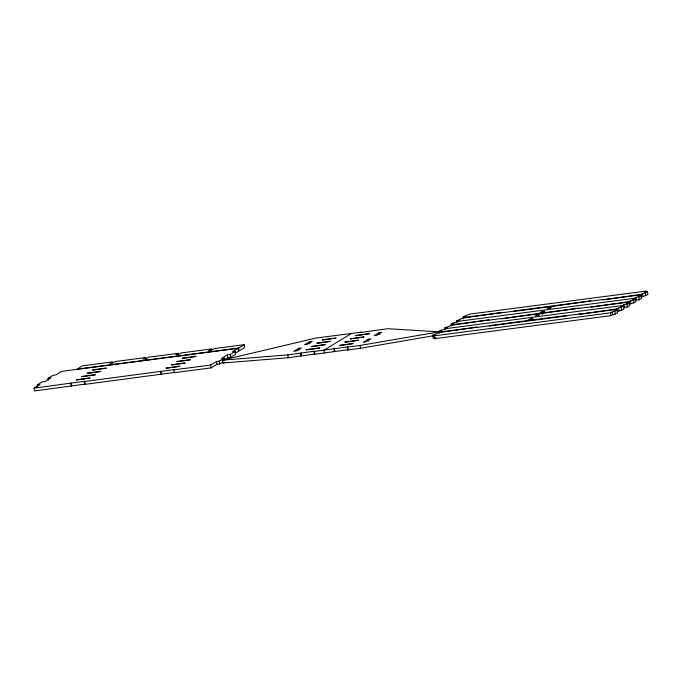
<?xml version="1.0" encoding="UTF-8"?>
<svg xmlns="http://www.w3.org/2000/svg" width="682" height="682" viewBox="0 0 682 682"><rect width="100%" height="100%" fill="white"/><g stroke="black" fill="none" stroke-linecap="round" stroke-linejoin="round"><path stroke-width="1.02" d="M37.459 386.796L37.186 384.904L42.156 381.894L44.961 381.528L50.86 377.947L48.055 378.314L48.328 380.206M48.055 378.314L53.017 375.305L55.83 374.938L61.721 371.358L238.265 348.297L238.674 351.136L235.307 353.174M34.1 388.109L84.679 381.281L85.088 384.119L34.509 390.948L34.1 388.109L39.999 384.537L37.186 384.904M84.218 381.562L174.353 369.567L173.893 369.849L174.302 372.687L174.763 372.406L84.628 384.401L84.218 381.562L84.679 381.281M84.628 384.401L85.088 384.119M145.846 359.474L145.573 357.581L142.964 359.167L145.769 358.8L148.378 357.215L178.445 353.293L178.718 355.177M178.445 353.293L175.845 354.87L178.65 354.504L181.25 352.926L211.326 348.996L211.599 350.889M211.326 348.996L208.718 350.574L211.522 350.207L214.131 348.63L244.199 344.7L244.608 347.539L239.092 350.88L238.683 348.05L244.199 344.7M173.893 369.849L210.644 365.049L216.544 361.477L219.348 361.11L224.318 358.093L224.591 359.985M224.446 359.764L227.814 357.726L230.618 357.359L235.588 354.342L235.179 351.503L230.209 354.521L227.404 354.887L221.505 358.459L224.318 358.093M238.265 348.297L232.374 351.869L235.179 351.503M174.302 372.687L211.053 367.888L216.953 364.307L219.757 363.941L223.065 361.937M298.707 348.314L293.746 351.324L296.431 350.974L301.393 347.956L298.707 348.314L298.98 350.198M309.577 341.725L304.607 344.734L307.292 344.384L312.262 341.375L309.577 341.725L309.841 343.617M314.521 352.159L314.794 354.052L288.256 357.735L222.767 363.003L222.358 360.173L287.847 354.896L314.385 351.213L313.925 351.494L314.334 354.333L348.204 349.687L347.931 347.794M314.334 354.333L314.794 354.052M351.562 333.43L323.941 350.181L324.351 353.02M313.925 351.494L347.794 346.848L347.334 347.129L347.743 349.968L360.454 348.306L433.488 335.74M347.743 349.968L348.204 349.687M368.22 339.235L363.25 342.245L365.936 341.895L370.906 338.877L368.22 339.235L368.493 341.119M379.081 332.646L374.111 335.655L376.796 335.305L381.767 332.296L379.081 332.646L379.354 334.538M435.022 337.837L433.155 338.084L432.746 335.246L439.413 332.543L477.093 327.172L440.342 331.981L441.996 330.975L439.191 331.341L439.464 333.234M439.191 331.341L441.399 330.003L444.204 329.636L447.52 327.624L444.707 327.991L444.979 329.883M444.707 327.991L451.382 325.28L489.062 319.918L452.311 324.717L453.965 323.711L451.16 324.078L451.433 325.97M451.16 324.078L453.368 322.739L456.173 322.373L459.48 320.37L456.676 320.736L456.949 322.629M456.676 320.736L463.351 318.025L501.031 312.663L464.272 317.462L465.934 316.457L463.121 316.823L463.393 318.716M463.121 316.823L469.796 314.112L646.34 291.052L644.686 292.058L647.491 291.691L647.9 294.522L641.233 297.233L640.824 294.402L647.491 291.691M617.295 311.751L623.962 309.04L623.561 306.201L616.886 308.912L617.517 312.953L610.85 315.664L434.306 338.724L433.897 335.885L435.551 334.879L432.746 335.246M434.306 338.724L435.96 337.718M538.251 313.933L535.336 315.698L538.141 315.331L541.056 313.567L578.737 308.204L541.985 313.004L544.901 311.239L542.096 311.606L539.181 313.37L501.5 318.733L538.251 313.933L538.524 315.826M550.221 306.678L547.305 308.443L550.11 308.076L553.025 306.312L590.706 300.941L514.39 310.915L513.461 311.478L550.221 306.678L550.493 308.562M433.897 335.885L610.441 312.825L617.108 310.114L614.303 310.481L615.957 309.475L579.206 314.274L616.886 308.912M629.264 304.496L635.931 301.785L635.522 298.946L628.855 301.657L591.175 307.019L627.926 302.22L626.272 303.226L629.077 302.859L626.869 304.198L624.064 304.564L620.748 306.568L623.561 306.201M636.033 297.301L636.442 300.14L639.247 299.773L641.455 298.435L641.046 295.596L638.838 296.934L636.033 297.301L632.717 299.313L635.522 298.946M624.064 304.564L624.473 307.394L627.278 307.028L629.486 305.689L628.855 301.657M222.358 360.173L315.468 338.144L361.588 332.125L361.128 332.407L387.666 328.715L439.344 331.827L360.045 345.467L347.334 347.129M222.767 363.003L224.83 362.517M145.573 357.581L115.497 361.511L112.897 363.088L110.092 363.455L112.692 361.878L82.624 365.808L77.1 369.158L238.683 348.05M640.824 294.402L603.144 299.765L639.895 294.965L638.241 295.962L641.046 295.596M500.562 312.944L513.93 311.197M590.237 301.222L603.604 299.483M457.827 321.367L634.371 298.307L634.644 300.199M488.593 320.199L501.961 318.451M578.276 308.486L591.635 306.738M445.858 328.63L622.41 305.57M476.633 327.454L489.991 325.715M566.307 315.74L579.674 313.993M645.283 293.03L645.692 295.86M642.478 293.396L642.887 296.227M638.838 296.934L639.247 299.773M633.314 300.285L633.723 303.123M630.509 300.651L630.918 303.49M626.869 304.198L627.278 307.028M621.353 307.539L621.762 310.378M618.54 307.906L618.949 310.745M614.9 311.452L615.309 314.291M612.095 311.819L612.504 314.658M610.441 312.825L610.85 315.664M542.096 311.606L542.505 314.436M360.045 345.467L360.454 348.306M334.436 348.596L334.836 351.426M333.967 348.877L334.376 351.707M301.018 352.961L301.427 355.791M300.557 353.242L300.967 356.072M287.847 354.896L288.256 357.735M230.209 354.521L230.618 357.359M227.404 354.887L227.814 357.726M219.348 361.11L219.757 363.941M216.544 361.477L216.953 364.307M210.644 365.049L211.053 367.888M160.995 371.315L161.404 374.154M160.526 371.596L160.935 374.435M71.32 383.028L71.721 385.867M70.851 383.31L71.26 386.148M76.751 379.738L76.282 380.019L90.109 377.99L76.751 379.738M82.181 376.438L81.712 376.72L95.54 374.699L82.181 376.438M87.611 373.148L87.151 373.429L100.979 371.4L87.611 373.148M93.042 369.857L92.582 370.138L106.409 368.11L93.042 369.857M166.425 368.024L165.965 368.306L179.792 366.277L166.425 368.024M171.855 364.725L171.395 365.006L185.223 362.986L171.855 364.725M177.286 361.434L176.826 361.716L190.653 359.687L177.286 361.434M182.716 358.135L182.256 358.417L196.084 356.396L182.716 358.135M306.448 349.661L305.988 349.943L319.815 347.922L306.448 349.661M311.887 346.371L311.418 346.652L325.246 344.623L311.887 346.371M317.318 343.072L316.849 343.353L330.676 341.332L317.318 343.072M322.748 339.781L322.279 340.062L336.107 338.033L322.748 339.781M339.866 345.297L339.397 345.578L353.225 343.558L339.866 345.297M345.297 342.006L344.828 342.287L358.655 340.258L345.297 342.006M350.727 338.715L350.258 338.988L364.094 336.968L350.727 338.715M356.157 335.416L355.697 335.697L369.525 333.668L356.157 335.416M490.46 325.433L489.531 325.996L565.838 316.022L566.768 315.459L530.016 320.259L532.932 318.494L530.127 318.861L527.212 320.625L490.46 325.433"/></g></svg>
